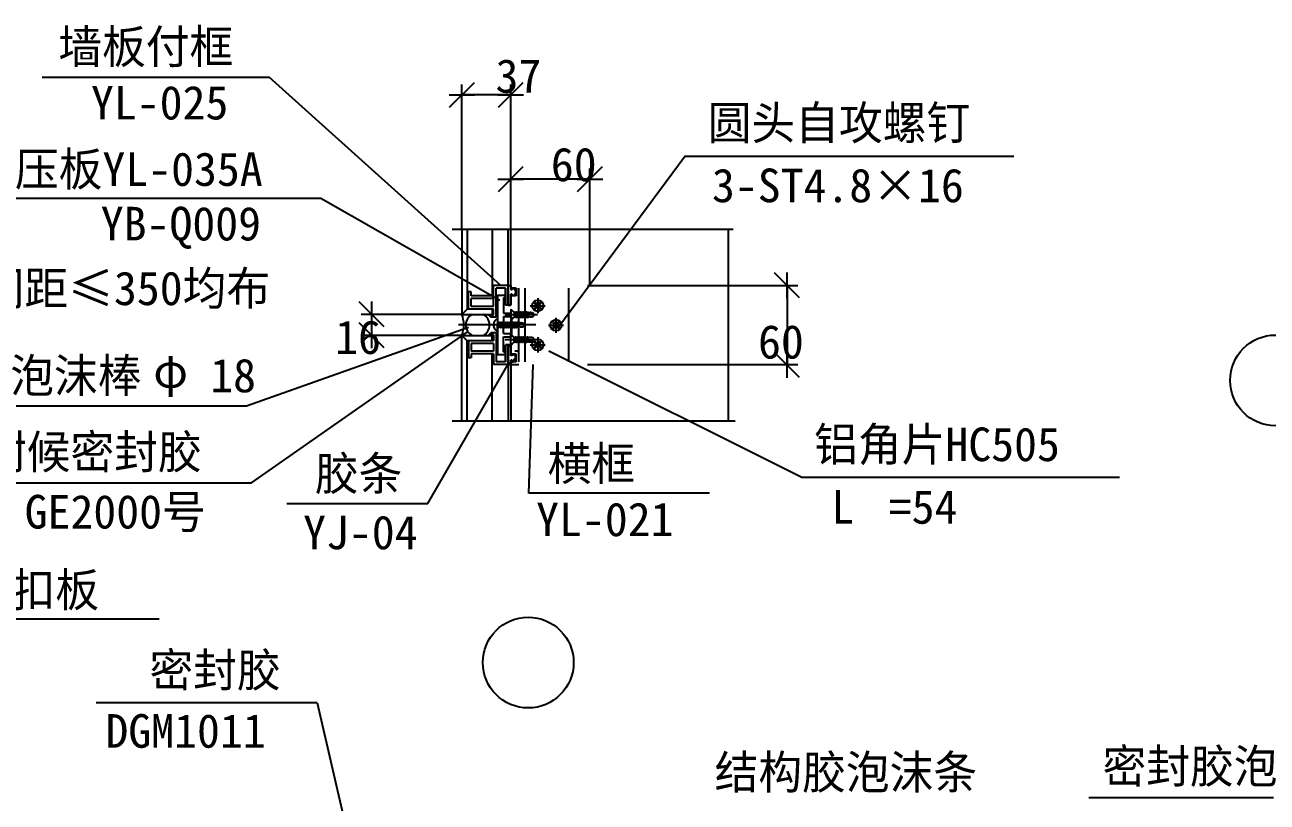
# Model space of a CAD drawing. Header units: metres. Extents: x 2349 to 5457, y 940 to 3258.
# Drawn here: x 3420 to 4361, y 2647 to 3236 of the extents above; entities that cross this region are included whole.
import ezdxf

# ---------------------------------------------------------------- set-up
doc = ezdxf.new("R2010")
doc.units = ezdxf.units.M
for name, color, linetype in [('212', 2, 'Continuous'), ('BZX', 1, 'Continuous'), ('CETER', 1, 'Continuous'), ('CSX', 3, 'Continuous'), ('LINE', 7, 'Continuous'), ('SCREW', 6, 'Continuous'), ('SDH', 7, 'Continuous'), ('TXT', 2, 'Continuous'), ('XSX', 6, 'Continuous')]:
    doc.layers.add(name, color=color, linetype=linetype)

# ---------------------------------------------------------------- blocks, each defined once
blk = doc.blocks.new('ST48X16-C')
at = {"layer": 'LINE'}
blk.add_line((20.28, 0), (-4.16, 0), dxfattribs=at)
at = {"layer": 'SCREW'}
for p, q in [((0, 4.28), (2.55, 1.73)), ((0, 4.28), (0, -4.28)), ((0, 0.4), (0.44, 0.4)), ((0.44, 0.4), (0.44, -0.4)), ((2.55, 1.73), (2.55, -1.73)), ((2.55, 1.73), (4.88, 1.73)), ((3.18, 2.16), (3.95, -2.16)), ((4.18, 1.73), (3.38, 1.73)), ((4.34, 1.73), (3.53, 1.73)), ((4.69, 2.16), (5.45, -2.16)), ((5.84, 1.73), (5.04, 1.73)), ((6.19, 2.16), (6.95, -2.16)), ((7.34, 1.73), (6.54, 1.73)), ((7.69, 2.16), (8.46, -2.16)), ((8.85, 1.73), (8.04, 1.73)), ((9.2, 2.16), (9.96, -2.16)), ((10.2, 1.73), (9.39, 1.73)), ((10.35, 1.73), (9.55, 1.73)), ((10.52, 2.16), (11.28, -2.16)), ((11.67, 1.73), (10.87, 1.73)), ((12.02, 2.16), (12.78, -2.16)), ((13.17, 1.73), (12.37, 1.73)), ((13.44, 2.01), (13.17, 1.73)), ((13.17, 1.73), (13.24, 1.43)), ((13.24, 1.43), (17.84, -0.25)), ((13.44, 2.01), (13.56, 1.31)), ((13.7, 1.73), (13.44, 2.01)), ((13.7, 1.73), (14.78, 1.73)), ((13.81, 1.22), (13.7, 1.73)), ((14.96, 1.91), (15.17, 0.73)), ((15.13, 1.73), (16.59, 1.73)), ((16.59, 1.73), (18.04, 0)), ((18.04, 0), (16.59, -1.73)), ((0.44, -0.4), (0, -0.4)), ((0, -4.28), (2.55, -1.73)), ((3.44, -1.73), (2.55, -1.73)), ((3.6, -1.73), (2.79, -1.73)), ((4.95, -1.73), (4.14, -1.73)), ((5.1, -1.73), (4.3, -1.73)), ((6.6, -1.73), (5.8, -1.73)), ((8.11, -1.73), (7.3, -1.73)), ((9.45, -1.73), (8.65, -1.73)), ((9.61, -1.73), (8.81, -1.73)), ((10.96, -1.73), (10.15, -1.73)), ((12.43, -1.73), (11.63, -1.73)), ((13.81, -1.73), (13.13, -1.73)), ((14.07, -2.01), (13.81, -1.73)), ((14.33, -1.73), (14.07, -2.01)), ((16.59, -1.73), (14.33, -1.73))]:
    blk.add_line(p, q, dxfattribs=at)
for points in [[(3.6, -1.73), (3.95, -2.16), (4.3, -1.73), (3.53, 1.73), (3.18, 2.16), (2.84, 1.73)], [(5.1, -1.73), (5.45, -2.16), (5.8, -1.73), (5.04, 1.73), (4.69, 2.16), (4.34, 1.73)], [(6.6, -1.73), (6.95, -2.16), (7.3, -1.73), (6.54, 1.73), (6.19, 2.16), (5.84, 1.73)], [(8.11, -1.73), (8.46, -2.16), (8.81, -1.73), (8.04, 1.73), (7.69, 2.16), (7.34, 1.73)], [(9.61, -1.73), (9.96, -2.16), (10.31, -1.73), (9.55, 1.73), (9.2, 2.16), (8.85, 1.73)], [(10.93, -1.73), (11.28, -2.16), (11.63, -1.73), (10.87, 1.73), (10.52, 2.16), (10.17, 1.73)], [(12.43, -1.73), (12.78, -2.16), (13.13, -1.73), (12.37, 1.73), (12.02, 2.16), (11.67, 1.73)], [(15.13, 1.73), (15.17, 0.73), (14.78, 1.73), (14.96, 1.91)]]:
    blk.add_lwpolyline(points, close=True, dxfattribs=at)
for centre, radius, start, end in [((16.95, 0.47), 3.83, 165.54, 214.95), ((18.88, 1.79), 2.29, 181.51, 242.84)]:
    blk.add_arc(centre, radius, start, end, dxfattribs=at)
blk = doc.blocks.new('ST48X19')
at = {"layer": 'LINE'}
for p, q in [((0, 20.28), (0, -4.16)), ((-2.01, 0), (2.01, 0))]:
    blk.add_line(p, q, dxfattribs=at)
at = {"layer": 'SCREW'}
for p, q in [((-1.73, 19.42), (0, 20.87)), ((-1.73, 17.95), (-1.73, 19.42)), ((-1.43, 16.06), (0.25, 20.66)), ((0, 20.87), (1.73, 19.42)), ((1.73, 19.42), (1.73, 17.16)), ((-2.16, 14.84), (2.16, 15.61)), ((-2.16, 13.34), (2.16, 14.1)), ((-2.16, 12.02), (2.16, 12.78)), ((-2.16, 10.7), (2.16, 11.46)), ((-2.16, 9.2), (2.16, 9.96)), ((-1.73, 16.52), (-2.01, 16.26)), ((-2.01, 16.26), (-1.31, 16.38)), ((-2.01, 16.26), (-1.73, 16)), ((-1.91, 17.78), (-0.73, 17.99)), ((-1.73, 16.52), (-1.73, 17.6)), ((-1.22, 16.63), (-1.73, 16.52)), ((-1.73, 16), (-1.43, 16.06)), ((-1.73, 16), (-1.73, 15.19)), ((-1.73, 14.49), (-1.73, 13.69)), ((-1.73, 13.17), (-1.73, 12.37)), ((-1.73, 13.02), (-1.73, 12.21)), ((-1.73, 11.85), (-1.73, 11.05)), ((-1.73, 10.35), (-1.73, 9.55)), ((1.73, 17.16), (2.01, 16.9)), ((2.01, 16.9), (1.73, 16.63)), ((1.73, 16.63), (1.73, 15.96)), ((1.73, 15.26), (1.73, 14.45)), ((1.73, 13.78), (1.73, 13.13)), ((1.73, 12.43), (1.73, 11.81)), ((1.73, 12.28), (1.73, 11.81)), ((1.73, 11.11), (1.73, 10.31)), ((1.73, 9.61), (1.73, 8.81)), ((-4.28, 0), (4.28, 0)), ((-2.16, 7.69), (2.16, 8.46)), ((-2.16, 6.19), (2.16, 6.95)), ((-2.16, 4.69), (2.16, 5.45)), ((-2.16, 3.18), (2.16, 3.95)), ((-2.16, 1.68), (2.16, 2.44)), ((-2.11, 0.08), (2.16, 0.79)), ((-1.73, 0.37), (-2.11, 0.08)), ((-2.11, 0.08), (-2.01, 0)), ((-1.73, 8.85), (-1.73, 8.04)), ((-1.73, 7.34), (-1.73, 6.54)), ((-1.73, 5.84), (-1.73, 5.04)), ((-1.73, 1.33), (-1.73, 4.88)), ((-1.73, 4.34), (-1.73, 3.53)), ((-1.73, 4.18), (-1.73, 3.38)), ((-1.73, 2.84), (-1.73, 2.03)), ((-1.73, 2.68), (-1.73, 1.88)), ((-1.73, 1.18), (-1.73, 0.37)), ((1.73, 1.14), (-1.73, 0.37)), ((-0.25, 0), (2.01, 0.66)), ((1.73, 8.11), (1.73, 7.3)), ((1.73, 6.6), (1.73, 5.8)), ((1.73, 5.1), (1.73, 4.3)), ((1.73, 4.95), (1.73, 4.14)), ((1.73, 3.6), (1.73, 2.79)), ((1.73, 3.44), (1.73, 2.64)), ((1.73, 2.09), (1.73, 1.29)), ((1.73, 1.94), (1.73, 1.14)), ((2.16, 0.79), (1.73, 1.14)), ((2.01, 0.66), (2.16, 0.79)), ((2.01, 0.66), (2.01, 0))]:
    blk.add_line(p, q, dxfattribs=at)
for points in [[(1.73, 15.26), (2.16, 15.61), (1.73, 15.96), (-1.73, 15.19), (-2.16, 14.84), (-1.73, 14.49)], [(1.73, 13.75), (2.16, 14.1), (1.73, 14.45), (-1.73, 13.69), (-2.16, 13.34), (-1.73, 12.99)], [(1.73, 12.43), (2.16, 12.78), (1.73, 13.13), (-1.73, 12.37), (-2.16, 12.02), (-1.73, 11.67)], [(1.73, 11.11), (2.16, 11.46), (1.73, 11.81), (-1.73, 11.05), (-2.16, 10.7), (-1.73, 10.35)], [(1.73, 9.61), (2.16, 9.96), (1.73, 10.31), (-1.73, 9.55), (-2.16, 9.2), (-1.73, 8.85)], [(-1.73, 17.95), (-0.73, 17.99), (-1.73, 17.6), (-1.91, 17.78)], [(1.73, 8.11), (2.16, 8.46), (1.73, 8.81), (-1.73, 8.04), (-2.16, 7.69), (-1.73, 7.34)], [(1.73, 6.6), (2.16, 6.95), (1.73, 7.3), (-1.73, 6.54), (-2.16, 6.19), (-1.73, 5.84)], [(1.73, 5.1), (2.16, 5.45), (1.73, 5.8), (-1.73, 5.04), (-2.16, 4.69), (-1.73, 4.34)], [(1.73, 3.6), (2.16, 3.95), (1.73, 4.3), (-1.73, 3.53), (-2.16, 3.18), (-1.73, 2.84)], [(1.73, 2.09), (2.16, 2.44), (1.73, 2.79), (-1.73, 2.03), (-2.16, 1.68), (-1.73, 1.33)]]:
    blk.add_lwpolyline(points, close=True, dxfattribs=at)
blk.add_lwpolyline([(-4.28, 0, 0.4), (-0.4, -3), (-0.4, -2.56), (0.4, -2.56), (0.4, -3, 0.4), (4.28, 0)], format="xyb", dxfattribs=at)
for centre, radius, start, end in [((-1.79, 21.71), 2.29, 271.51, 332.84), ((-0.47, 19.78), 3.83, 255.54, 304.95)]:
    blk.add_arc(centre, radius, start, end, dxfattribs=at)
blk = doc.blocks.new('A$C3AE73DB5')
at = {"layer": 'CSX'}
for p, q in [((0, 18), (0, 48)), ((0, 48), (22, 48)), ((4, 18), (4, 44)), ((4, 44), (18, 44)), ((18, 0), (18, 44)), ((22, 32), (22, 48)), ((56, 38), (60, 38)), ((56, 32), (56, 38)), ((60, 12), (60, 38)), ((22, 32), (56, 32)), ((22, 16), (22, 28)), ((22, 28), (56, 28)), ((56, 16), (56, 28)), ((0, 18), (4, 18)), ((18, 0), (26, 0)), ((22, 16), (56, 16)), ((22, 12), (60, 12)), ((22, 3), (22, 12)), ((22, 3), (29, 3)), ((29, 3), (26, 0))]:
    blk.add_line(p, q, dxfattribs=at)
blk = doc.blocks.new('ST-H')
at = {"layer": 'CETER'}
for p, q in [((-5.74, 0), (5.74, 0)), ((0, 5.74), (0, -5.74))]:
    blk.add_line(p, q, dxfattribs=at)
at = {"layer": 'CSX'}
for p, q in [((-1.06, 0.35), (-2.12, 1.41)), ((-0.35, 1.06), (-1.41, 2.12)), ((1.41, 2.12), (0.35, 1.06)), ((2.12, 1.41), (1.06, 0.35)), ((-1.06, -0.35), (-2.12, -1.41)), ((-0.35, -1.06), (-1.41, -2.12)), ((1.41, -2.12), (0.35, -1.06)), ((2.12, -1.41), (1.06, -0.35))]:
    blk.add_line(p, q, dxfattribs=at)
blk.add_circle((0, 0), 4.27, dxfattribs=at)
for centre, start, end in [((-1.77, 1.77, 5), 45, 225), ((-1.41, 0), 315, 45), ((0, 1.41), 225, 315), ((1.41, 0), 135, 225), ((1.77, 1.77, 5), 315, 135), ((-1.77, -1.77, 5), 135, 315), ((0, -1.41), 45, 135), ((1.77, -1.77, 5), 225, 45)]:
    blk.add_arc(centre, 0.5, start, end, dxfattribs=at)
blk = doc.blocks.new('CC')
blk.add_line((-24.24, 0), (24.24, 0))
blk.add_lwpolyline([(-23.48, -23.39), (23.76, 23.82)])

msp = doc.modelspace()

# ---------------------------------------------------------------- hatches: boundary and pattern name
at = {"layer": 'XSX'}
h = msp.add_hatch(dxfattribs=at)
h.set_pattern_fill('ANSI38', scale=10)
h.paths.add_polyline_path([(3756.31, 3033.73), (3755.31, 3033.73), (3755.31, 3020.73), (3756.31, 3020.73)])
h = msp.add_hatch(dxfattribs=at)
h.set_pattern_fill('ANSI38', scale=10)
h.paths.add_polyline_path([(3790.14, 3036.63), (3789.31, 3036.63), (3789.31, 3035.48), (3788.31, 3035.48), (3788.31, 3038.73), (3786.31, 3038.73), (3786.31, 3023.73), (3788.31, 3023.73), (3788.31, 3031.98), (3789.31, 3031.98), (3789.31, 3030.83), (3790.14, 3030.83, 0.11), (3792.31, 3033.73, 0.11)])
h = msp.add_hatch(dxfattribs=at)
h.set_pattern_fill('DOTS', scale=7.5)
h.paths.add_polyline_path([(3759.14, 3016.71), (3759.11, 3016.73), (3751.31, 3016.73, -0.03), (3752.11, 3014.12), (3755.57, 3013.35, -0.14)])
h.paths.add_polyline_path([(3755.57, 3013.35), (3752.11, 3014.12, -0.06), (3752.76, 3008.73), (3754.29, 3008.73, -0.14)])
h.paths.add_polyline_path([(3754.44, 3007.14), (3752.71, 3007.19, -0.07), (3751.31, 3000.73), (3759.17, 3000.73, -0.23)])
h.paths.add_polyline_path([(3754.29, 3008.73), (3752.76, 3008.73, -0.02), (3752.71, 3007.19), (3754.44, 3007.14, -0.04)])
h = msp.add_hatch(dxfattribs=at)
h.set_pattern_fill('HONEY', scale=15)
h.paths.add_polyline_path([(3767.42, 3016.73), (3759.17, 3016.73, 0.28), (3754.29, 3008.73), (3772.29, 3008.73, 0.28)])
h.paths.add_polyline_path([(3772.26, 3007.94, 0.02), (3772.29, 3008.73), (3754.29, 3008.73, 0.28), (3759.17, 3000.73), (3765.31, 3000.73), (3766.26, 3000.73)])
h.paths.add_polyline_path([(3772.26, 3007.94), (3766.26, 3000.73), (3767.31, 3000.73), (3767.31, 3000.67, 0.26)])
h = msp.add_hatch(dxfattribs=at)
h.set_pattern_fill('ANSI38', scale=10)
h.paths.add_polyline_path([(3756.31, 2996.73), (3755.31, 2996.73), (3755.31, 2983.73), (3756.31, 2983.73)])
h = msp.add_hatch(dxfattribs=at)
h.set_pattern_fill('ANSI38', scale=10)
h.paths.add_polyline_path([(3790.14, 2980.83), (3789.31, 2980.83), (3789.31, 2981.98), (3788.31, 2981.98), (3788.31, 2978.73), (3786.31, 2978.73), (3786.31, 2993.73), (3788.31, 2993.73), (3788.31, 2985.48), (3789.31, 2985.48), (3789.31, 2986.63), (3790.14, 2986.63, -0.11), (3792.31, 2983.73, -0.11)])
h = msp.add_hatch(dxfattribs=at)
h.set_pattern_fill('ANSI38', scale=10)
h.paths.add_polyline_path([(3792.31, 2983.73, 0.11), (3790.14, 2986.63), (3789.31, 2986.63), (3789.31, 2985.48), (3788.31, 2985.48), (3788.31, 2993.73), (3786.31, 2993.73), (3786.31, 2978.73), (3788.31, 2978.73), (3788.31, 2981.98), (3789.31, 2981.98), (3789.31, 2980.83), (3790.14, 2980.83, 0.11)])

# ---------------------------------------------------------------- linework, layer by layer
for p, q in [((3788.81, 3017.98), (3788.31, 3017.98)), ((3788.31, 3014.98), (3788.31, 3011.44)), ((3788.81, 3014.98), (3788.31, 3014.98)), ((3788.31, 3006.01), (3788.31, 3002.48)), ((3788.81, 3002.48), (3788.31, 3002.48)), ((3788.81, 3002.48), (3788.31, 3002.48)), ((3788.81, 2999.48), (3788.31, 2999.48)), ((3788.31, 2985.38), (3788.31, 2999.48)), ((3792.31, 2986.63), (3789.31, 2986.63)), ((3789.31, 2985.38), (3789.31, 2986.63)), ((3794.31, 2988.73), (3791.31, 2988.73)), ((3792.31, 2980.83), (3792.31, 2986.63)), ((3794.31, 2981.43), (3794.31, 2988.73)), ((3788.31, 2981.88), (3788.31, 2936.06)), ((3788.31, 2978.73), (3788.31, 2981.88)), ((3788.31, 2978.73), (3794.31, 2978.73)), ((3792.31, 2980.83), (3789.31, 2980.83))]:
    msp.add_line(p, q)
for points in [[(3777.28, 3013.06), (3778.31, 3013.06)], [(3789.31, 2986.53), (3789.31, 2985.48)], [(3789.31, 2986.53), (3789.31, 2985.48)], [(3789.31, 2986.53), (3789.31, 2985.48)], [(3789.31, 2986.53), (3789.31, 2985.48)], [(3789.31, 2986.53), (3789.31, 2985.48)], [(3789.31, 2986.53), (3789.31, 2985.48)], [(3789.31, 2986.53), (3789.31, 2985.48)], [(3789.31, 2986.53), (3789.31, 2985.48)], [(3789.31, 2986.53), (3789.31, 2985.48)], [(3789.31, 2986.53), (3789.31, 2985.48)], [(3789.31, 2986.53), (3789.31, 2985.48)], [(3789.31, 2986.53), (3789.31, 2985.48)]]:
    msp.add_lwpolyline(points)
for centre in [(4367.67, 2966.67), (3801.53, 2752.72)]:
    msp.add_circle(centre, 34.4)
at = {"layer": 'BZX'}
for p, q in [((3780.81, 3038.73), (3605.21, 3196.51)), ((3751.31, 3081.42), (3751.31, 3191.12)), ((3788.31, 3081.42), (3788.31, 3191.12)), ((3788.31, 3183.12), (3751.31, 3183.12)), ((3920.53, 3136.62), (3823.96, 3006.35, 5)), ((3788.31, 3038.55), (3788.31, 3127.24)), ((3848.31, 3038.76), (3848.31, 3127.24)), ((3848.31, 3119.24), (3788.31, 3119.24)), ((3644.42, 3104.88), (3780.02, 3027.63)), ((3846.49, 3038.73), (4005.74, 3038.73)), ((3997.74, 3038.73), (3997.74, 2978.27)), ((3751.28, 3016.73), (3675.04, 3016.73)), ((3683.04, 3000.73), (3683.04, 3016.73)), ((3588.2, 2947.46), (3756.23, 3007.09)), ((3591.91, 2889.01), (3755.28, 3003.17)), ((3751.28, 3000.73), (3675.04, 3000.73)), ((4008.31, 2893.21), (3817.2, 2988.77)), ((3725.58, 2873.25), (3787.31, 2980.77)), ((3801.9, 2881.2), (3805.37, 2978.73)), ((3846.49, 2978.73), (4005.74, 2978.73)), ((3641.76, 2722.14), (3703.94, 2450.77))]:
    msp.add_line(p, q, dxfattribs=at)
at = {"layer": 'CETER'}
msp.add_line((3807.21, 3008.73), (3748.72, 3008.73), dxfattribs=at)
at = {"layer": 'CSX'}
for p, q in [((3433.43, 3196.51), (3605.21, 3196.51)), ((3920.53, 3136.62), (4169.45, 3136.62)), ((3401.46, 3104.88), (3644.42, 3104.88)), ((3751.31, 3081.39), (3751.31, 3016.73)), ((3755.31, 3081.39), (3755.31, 3020.73)), ((3774.31, 3081.39), (3774.31, 3030.73)), ((3788.31, 3038.73), (3788.31, 3081.39)), ((3953.31, 2936.06), (3953.31, 3081.39)), ((3778.31, 3031.23), (3778.31, 2986.23)), ((3778.31, 3031.23), (3783.31, 3031.23)), ((3784.31, 3036.73), (3784.31, 3023.73)), ((3786.31, 3038.73), (3788.31, 3038.73)), ((3786.31, 3038.73), (3788.31, 3038.73)), ((3786.31, 3038.65), (3786.31, 3023.73)), ((3788.31, 3038.73), (3788.31, 3035.48)), ((3788.31, 3038.73), (3788.31, 3035.48)), ((3789.31, 3035.48), (3788.31, 3035.48)), ((3788.31, 3035.48), (3789.31, 3035.48)), ((3788.31, 3035.48), (3789.31, 3035.48)), ((3789.31, 3031.98), (3788.31, 3031.98)), ((3788.31, 3031.98), (3788.31, 3023.73)), ((3792.31, 3036.63), (3789.31, 3036.63)), ((3789.31, 3035.48), (3789.31, 3036.63)), ((3789.31, 3036.63), (3789.31, 3035.48)), ((3789.31, 3036.63), (3790.14, 3036.63)), ((3789.31, 3030.83), (3789.31, 3031.98)), ((3792.31, 3030.83), (3789.31, 3030.83)), ((3792.31, 3036.63), (3792.31, 3030.83)), ((3794.31, 2980.73), (3794.31, 3036.73)), ((3799.31, 2980.73), (3799.31, 3036.73)), ((3832.31, 2980.73), (3832.31, 3036.73)), ((3782.81, 3029.23), (3782.81, 3017.73)), ((3782.81, 3029.23), (3783.31, 3029.23)), ((3786.31, 3023.73), (3788.31, 3023.73)), ((3751.31, 3016.73), (3774.31, 3016.73)), ((3774.31, 3020.73), (3774.31, 3016.73)), ((3778.31, 3012.34), (3778.31, 3009.03)), ((3782.81, 3017.73), (3788.81, 3017.73)), ((3782.81, 3015.23), (3788.81, 3015.23)), ((3782.81, 3015.23), (3782.81, 3012.36)), ((3782.81, 3012.36), (3782.81, 3009.03)), ((3777.28, 3002.73), (3774.78, 3002.73)), ((3778.31, 3009.03), (3778.61, 3008.73)), ((3778.31, 3008.43), (3778.61, 3008.73)), ((3778.31, 3004.95), (3778.31, 3008.43)), ((3782.81, 3004.93), (3782.81, 3009.03)), ((3782.81, 3002.23), (3782.81, 3004.93)), ((3782.81, 3002.23), (3788.81, 3002.23)), ((3782.81, 3002.23), (3788.81, 3002.23)), ((3751.31, 2936.06), (3751.31, 3000.73)), ((3751.31, 3000.73), (3774.31, 3000.73)), ((3755.31, 2936.06), (3755.31, 2996.73)), ((3774.31, 2996.73), (3774.31, 3000.73)), ((3782.81, 2999.73), (3788.81, 2999.73)), ((3782.81, 2988.23), (3782.81, 2999.73)), ((3784.31, 2980.73), (3784.31, 2993.73)), ((3786.31, 2993.73), (3788.31, 2993.73)), ((3786.31, 2993.73), (3788.31, 2993.73)), ((3786.31, 2993.73), (3788.31, 2993.73)), ((3786.31, 2978.8), (3786.31, 2993.73)), ((3788.31, 2985.48), (3788.31, 2993.73)), ((3788.31, 2985.48), (3788.31, 2993.73)), ((3774.31, 2936.06), (3774.31, 2986.73)), ((3778.31, 2986.23), (3783.31, 2986.23)), ((3782.81, 2988.23), (3783.31, 2988.23)), ((3789.31, 2985.48), (3788.31, 2985.48)), ((3792.31, 2986.63), (3789.31, 2986.63)), ((3792.31, 2986.63), (3789.31, 2986.63)), ((3789.31, 2986.63), (3789.31, 2985.48)), ((3789.31, 2986.63), (3789.31, 2985.48)), ((3794.31, 2988.73), (3791.31, 2988.73)), ((3794.31, 2988.73), (3791.31, 2988.73)), ((3792.31, 2980.83), (3792.31, 2986.63)), ((3792.31, 2980.83), (3792.31, 2986.63)), ((3786.31, 2978.73), (3788.31, 2978.73)), ((3786.31, 2978.73), (3788.31, 2978.73)), ((3786.31, 2978.73), (3788.31, 2978.73)), ((3786.31, 2978.73), (3788.31, 2978.73)), ((3786.31, 2978.73), (3788.31, 2978.73)), ((3786.31, 2978.73), (3788.31, 2978.73)), ((3788.31, 2978.73), (3788.31, 2981.98)), ((3789.31, 2981.98), (3788.31, 2981.98)), ((3788.31, 2981.98), (3789.31, 2981.98)), ((3788.31, 2981.98), (3789.31, 2981.98)), ((3788.31, 2978.73), (3788.31, 2981.98)), ((3788.31, 2978.73), (3788.31, 2981.88)), ((3788.31, 2978.73), (3788.31, 2936.06)), ((3788.31, 2978.73), (3788.31, 2936.06)), ((3789.31, 2981.98), (3789.31, 2980.83)), ((3789.31, 2980.83), (3789.31, 2981.98)), ((3792.31, 2980.83), (3789.31, 2980.83)), ((3792.31, 2980.83), (3789.31, 2980.83)), ((3789.31, 2980.83), (3790.14, 2980.83)), ((3789.31, 2980.83), (3790.14, 2980.83)), ((3402.72, 2947.46), (3588.2, 2947.46)), ((4008.31, 2893.21), (4249.47, 2893.21)), ((3376.78, 2889.01), (3591.91, 2889.01)), ((3938.76, 2881.2), (3801.9, 2881.2)), ((3618.63, 2873.25), (3725.58, 2873.25)), ((3521.87, 2785.56), (3202.3, 2785.56)), ((3641.76, 2722.14), (3474.31, 2722.14)), ((4366.14, 2650.09), (4226.25, 2650.09))]:
    msp.add_line(p, q, dxfattribs=at)
for points in [[(3786.31, 3023.73), (3786.31, 3081.39)], [(3786.31, 3023.73), (3786.31, 3038.65)], [(3789.31, 3035.48), (3788.31, 3035.48)], [(3789.31, 3035.48), (3788.31, 3035.48)], [(3789.31, 3035.48), (3788.31, 3035.48)], [(3789.31, 3035.48), (3788.31, 3035.48)], [(3789.31, 3035.48), (3788.31, 3035.48)], [(3789.31, 3035.48), (3788.31, 3035.48)], [(3789.31, 3035.48), (3788.31, 3035.48)], [(3789.31, 3035.48), (3788.31, 3035.48)], [(3789.31, 3035.48), (3788.31, 3035.48)], [(3789.31, 3035.48), (3788.31, 3035.48)], [(3789.31, 3035.48), (3788.31, 3035.48)], [(3789.31, 3035.48), (3788.31, 3035.48)], [(3788.31, 3023.73), (3788.31, 3031.98)], [(3788.31, 3023.73), (3788.31, 3031.98)], [(3788.31, 3023.73), (3788.31, 3031.98)], [(3788.31, 3023.73), (3788.31, 3031.98)], [(3788.31, 3027.39), (3788.31, 3031.98)], [(3788.31, 3027.39), (3788.31, 3031.98)], [(3788.31, 3023.73), (3784.31, 3023.73)], [(3788.31, 3023.73), (3784.31, 3023.73)], [(3788.31, 3023.73), (3788.31, 3027.39)], [(3788.31, 3023.73), (3788.31, 3027.39)], [(3777.28, 3004.34), (3778.31, 3004.34)], [(3751.31, 2936.06), (3751.31, 3000.73)], [(3788.31, 2993.73), (3784.31, 2993.73)], [(3788.31, 2993.73), (3784.31, 2993.73)], [(3788.31, 2993.73), (3784.31, 2993.73)], [(3788.31, 2993.73), (3784.31, 2993.73)], [(3786.31, 2993.73), (3786.31, 2936.06)], [(3786.31, 2993.73), (3786.31, 2978.8)], [(3788.31, 2993.73), (3788.31, 2990.06)], [(3788.31, 2993.73), (3788.31, 2990.06)], [(3788.31, 2993.73), (3788.31, 2990.06)], [(3788.31, 2993.73), (3788.31, 2990.06)], [(3788.31, 2993.73), (3788.31, 2985.48)], [(3788.31, 2993.73), (3788.31, 2985.48)], [(3788.31, 2993.73), (3788.31, 2985.48)], [(3788.31, 2993.73), (3788.31, 2985.48)], [(3788.31, 2993.73), (3788.31, 2985.48)], [(3788.31, 2993.73), (3788.31, 2985.48)], [(3788.31, 2993.73), (3788.31, 2985.48)], [(3788.31, 2993.73), (3788.31, 2985.48)], [(3788.31, 2990.06), (3788.31, 2985.48)], [(3788.31, 2990.06), (3788.31, 2985.48)], [(3788.31, 2990.06), (3788.31, 2985.48)], [(3788.31, 2990.06), (3788.31, 2985.48)], [(3789.31, 2981.98), (3788.31, 2981.98)], [(3789.31, 2981.98), (3788.31, 2981.98)], [(3789.31, 2981.98), (3788.31, 2981.98)], [(3789.31, 2981.98), (3788.31, 2981.98)], [(3789.31, 2981.98), (3788.31, 2981.98)], [(3789.31, 2981.98), (3788.31, 2981.98)], [(3789.31, 2981.98), (3788.31, 2981.98)], [(3789.31, 2981.98), (3788.31, 2981.98)], [(3789.31, 2981.98), (3788.31, 2981.98)], [(3789.31, 2981.98), (3788.31, 2981.98)], [(3789.31, 2981.98), (3788.31, 2981.98)], [(3789.31, 2981.98), (3788.31, 2981.98)]]:
    msp.add_lwpolyline(points, dxfattribs=at)
for points in [[(3790.14, 3036.63, -0.11), (3792.31, 3033.73, 0.1)], [(3792.31, 3033.73, -0.11), (3790.14, 3030.83, 0.1)], [(3751.31, 3000.73, 0.18), (3751.31, 3016.73, -0.1)], [(3792.31, 2983.73, 0.11), (3790.14, 2986.63, -0.1)], [(3792.31, 2983.73, 0.11), (3790.14, 2986.63, -0.1)], [(3790.14, 2980.83, 0.11), (3792.31, 2983.73, -0.1)], [(3790.14, 2980.83, 0.11), (3792.31, 2983.73, -0.1)]]:
    msp.add_lwpolyline(points, format="xyb", dxfattribs=at)
for centre, radius, start, end in [((3783.31, 3030.23), 1, 270, 90), ((3763.29, 3008.73), 9, 117.27, 242.73), ((3763.29, 3008.73), 9, 296.49, 62.73), ((3783.31, 2987.23), 1, 270, 90)]:
    msp.add_arc(centre, radius, start, end, dxfattribs=at)
at = {"layer": 'SDH'}
for p, q in [((3743.84, 3081.39), (3956.74, 3081.39)), ((3743.84, 2936.06), (3958.28, 2936.06))]:
    msp.add_line(p, q, dxfattribs=at)
at = {"layer": 'XSX'}
for p, q in [((3756.31, 3033.73), (3755.31, 3033.73)), ((3775.31, 3030.73), (3758.31, 3030.73)), ((3755.31, 3020.73), (3751.31, 3016.73)), ((3775.31, 3020.73), (3755.31, 3020.73)), ((3788.81, 3014.98), (3788.81, 2999.43)), ((3755.31, 2996.73), (3751.31, 3000.73)), ((3775.31, 2996.73), (3755.31, 2996.73)), ((3756.31, 2983.73), (3755.31, 2983.73)), ((3775.31, 2986.73), (3758.31, 2986.73))]:
    msp.add_line(p, q, dxfattribs=at)

# ---------------------------------------------------------------- block references
at = {"xscale": 0.4, "yscale": 0.4, "zscale": 0.4}
for p in [(3751.31, 3183.12), (3788.31, 3183.12), (3788.31, 3119.24), (3848.31, 3119.24)]:
    msp.add_blockref('CC', p, dxfattribs=at)
at = {"xscale": 0.4, "yscale": 0.4, "zscale": 0.4, "rotation": 90}
for p in [(3997.74, 3038.73), (3683.04, 3016.73), (3683.04, 3000.73), (3997.74, 2978.27)]:
    msp.add_blockref('CC', p, dxfattribs=at)
at = {"layer": 'XSX', "xscale": -0.5, "yscale": 0.5, "zscale": 0.5}
msp.add_blockref('A$C3AE73DB5', (3786.31, 3014.73), dxfattribs=at)
at = {"layer": 'XSX'}
for name, p in [('ST-H', (3808.74, 3023.29)), ('ST48X16-C', (3788.31, 3016.48)), ('ST-H', (3822.54, 3008.47)), ('ST-H', (3808.74, 2993.66))]:
    msp.add_blockref(name, p, dxfattribs=at)
at = {"layer": 'XSX', "rotation": 270}
msp.add_blockref('ST48X19', (3778.31, 3008.7), dxfattribs=at)
at = {"layer": 'XSX', "xscale": 0.5, "yscale": 0.5, "zscale": 0.5, "rotation": 180}
msp.add_blockref('A$C3AE73DB5', (3786.31, 3002.73), dxfattribs=at)
at = {"layer": 'XSX', "xscale": -1, "rotation": 180}
msp.add_blockref('ST48X16-C', (3788.31, 2997.54), dxfattribs=at)

# ---------------------------------------------------------------- texts
at = {"layer": '212'}
for s, p in [('φ', (3517.51, 2961.13)), ('L', (4031.19, 2858.01))]:
    msp.add_text(s, height=25.5, dxfattribs=at).set_placement(p)
at = {"layer": 'BZX', "char_height": 25.5, "attachment_point": 1}
for s, insert in [('\\A1;37', (3776.78, 3210.29)), ('\\A1;60', (3818.68, 3143.22)), ('\\A1;16', (3655.29, 3012.21)), ('\\A1;60', (3975.63, 3008.73))]:
    msp.add_mtext(s, dxfattribs=dict(at, insert=insert))
at = {"layer": 'TXT'}
for s, p in [('墙板付框', (3445.58, 3207.01)), ('YL-025', (3470.3, 3164.52)), ('圆头自攻螺钉', (3937.48, 3149.26)), ('压板YL-035A', (3412.68, 3114.13)), ('3-ST4.8×16', (3940.72, 3101.78)), ('YB-Q009', (3477.73, 3072.79)), ('间距≤350均布', (3386.72, 3023.77)), ('泡沫棒   18', (3409.14, 2957.67)), ('耐候密封胶', (3388.47, 2899.75)), ('铝角片HC505', (4018.11, 2905.46)), ('横框', (3816.24, 2890.87)), ('胶条', (3639.9, 2883.39)), ('GE2000号', (3420.07, 2854.36)), ('  =54', (4039.98, 2858.01)), ('YL-021', (3807.53, 2848.57)), ('YJ-04', (3631.02, 2838.69)), ('横向装饰带钢扣板', (3211.26, 2795.14)), ('密封胶', (3514.6, 2734.32)), ('DGM1011', (3481.26, 2688.14)), ('结构胶泡沫条', (3942.73, 2656.92)), ('密封胶泡沫条', (4236.59, 2661.39))]:
    msp.add_text(s, height=25.5, dxfattribs=at).set_placement(p)

doc.saveas('drawing.dxf')
